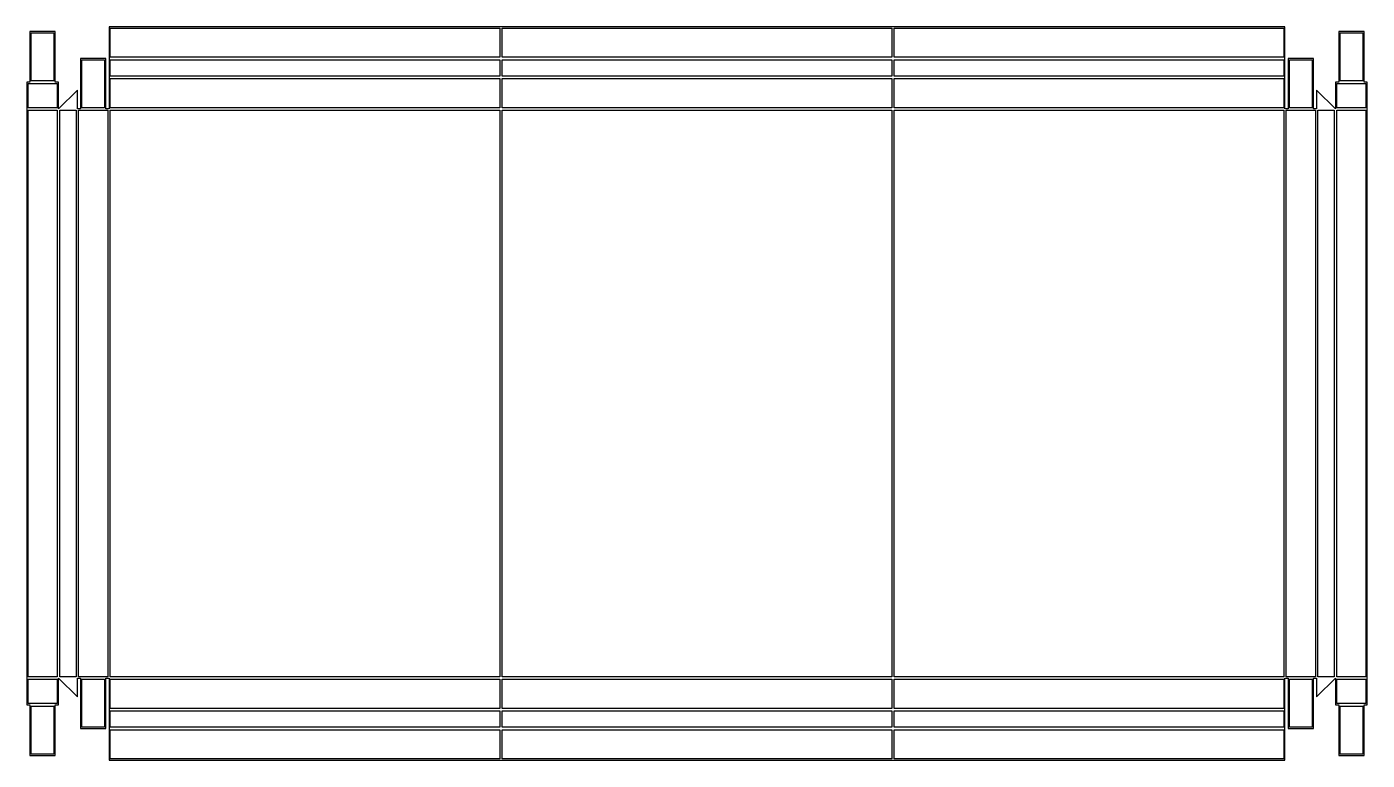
# Model space of a CAD drawing. Extents: x -60 to 46, y -30 to 28.
import ezdxf

# ---------------------------------------------------------------- set-up
doc = ezdxf.new("R2010")
doc.units = 0
doc.layers.get('0').update_dxf_attribs({"linetype": 'CONTINUOUS'})

msp = doc.modelspace()

# ---------------------------------------------------------------- linework, layer by layer
for points in [[(39.5, -23.5), (39.75, -23.5), (39.75, -27.5), (41.75, -27.5), (41.75, -23.5), (42, -23.5), (42, -25), (43.5, -23.5), (43.5, -25.6213), (43.75, -25.6213), (43.75, -29.6213), (45.75, -29.6213), (45.75, -25.6213), (46, -25.6213), (46, 23.6213), (45.75, 23.6213), (45.75, 27.6213), (43.75, 27.6213), (43.75, 23.6213), (43.5, 23.6213), (43.5, 21.5), (42, 23), (42, 21.5), (41.75, 21.5), (41.75, 25.5), (39.75, 25.5), (39.75, 21.5), (39.5, 21.5), (39.5, 28), (-53.5, 28), (-53.5, 21.5), (-53.75, 21.5), (-53.75, 25.5), (-55.75, 25.5), (-55.75, 21.5), (-56, 21.5), (-56, 23), (-57.5, 21.5), (-57.5, 23.6213), (-57.75, 23.6213), (-57.75, 27.6213), (-59.75, 27.6213), (-59.75, 23.6213), (-60, 23.6213), (-60, -25.6213), (-59.75, -25.6213), (-59.75, -29.6213), (-57.75, -29.6213), (-57.75, -25.6213), (-57.5, -25.6213), (-57.5, -23.5), (-56, -25), (-56, -23.5), (-55.75, -23.5), (-55.75, -27.5), (-53.75, -27.5), (-53.75, -23.5), (-53.5, -23.5), (-53.5, -30), (39.5, -30)], [(-53.4, 25.6), (-53.4, 27.9), (-22.6, 27.9), (-22.6, 25.6)], [(-22.4, 25.6), (-22.4, 27.9), (8.4, 27.9), (8.4, 25.6)], [(8.6, 25.6), (8.6, 27.9), (39.4, 27.9), (39.4, 25.6)], [(-59.65, 23.7213), (-59.65, 27.5213), (-57.85, 27.5213), (-57.85, 23.7213)], [(43.85, 23.7213), (43.85, 27.5213), (45.65, 27.5213), (45.65, 23.7213)], [(-55.65, 21.6), (-55.65, 25.4), (-53.85, 25.4), (-53.85, 21.6)], [(-53.4, 24.1), (-53.4, 25.4), (-22.6, 25.4), (-22.6, 24.1)], [(-22.4, 24.1), (-22.4, 25.4), (8.4, 25.4), (8.4, 24.1)], [(8.6, 24.1), (8.6, 25.4), (39.4, 25.4), (39.4, 24.1)], [(39.85, 21.6), (39.85, 25.4), (41.65, 25.4), (41.65, 21.6)], [(-59.9, 21.6), (-59.9, 23.5213), (-57.6, 23.5213), (-57.6, 21.6)], [(-53.4, 21.6), (-53.4, 23.9), (-22.6, 23.9), (-22.6, 21.6)], [(-22.4, 21.6), (-22.4, 23.9), (8.4, 23.9), (8.4, 21.6)], [(8.6, 21.6), (8.6, 23.9), (39.4, 23.9), (39.4, 21.6)], [(43.6, 21.6), (43.6, 23.5213), (45.9, 23.5213), (45.9, 21.6)], [(-59.9, -23.4), (-59.9, 21.4), (-57.6, 21.4), (-57.6, -23.4)], [(-57.4, -23.4), (-57.4, 21.4), (-56.1, 21.4), (-56.1, -23.4)], [(-55.9, -23.4), (-55.9, 21.4), (-53.6, 21.4), (-53.6, -23.4)], [(-53.4, -23.4), (-53.4, 21.4), (-22.6, 21.4), (-22.6, -23.4)], [(-22.4, -23.4), (-22.4, 21.4), (8.4, 21.4), (8.4, -23.4)], [(8.6, -23.4), (8.6, 21.4), (39.4, 21.4), (39.4, -23.4)], [(39.6, -23.4), (39.6, 21.4), (41.9, 21.4), (41.9, -23.4)], [(42.1, -23.4), (42.1, 21.4), (43.4, 21.4), (43.4, -23.4)], [(43.6, -23.4), (43.6, 21.4), (45.9, 21.4), (45.9, -23.4)], [(-59.9, -25.5213), (-59.9, -23.6), (-57.6, -23.6), (-57.6, -25.5213)], [(-55.65, -27.4), (-55.65, -23.6), (-53.85, -23.6), (-53.85, -27.4)], [(-53.4, -25.9), (-53.4, -23.6), (-22.6, -23.6), (-22.6, -25.9)], [(-22.4, -25.9), (-22.4, -23.6), (8.4, -23.6), (8.4, -25.9)], [(8.6, -25.9), (8.6, -23.6), (39.4, -23.6), (39.4, -25.9)], [(39.85, -27.4), (39.85, -23.6), (41.65, -23.6), (41.65, -27.4)], [(43.6, -25.5213), (43.6, -23.6), (45.9, -23.6), (45.9, -25.5213)], [(-59.65, -29.5213), (-59.65, -25.7213), (-57.85, -25.7213), (-57.85, -29.5213)], [(-53.4, -27.4), (-53.4, -26.1), (-22.6, -26.1), (-22.6, -27.4)], [(-22.4, -27.4), (-22.4, -26.1), (8.4, -26.1), (8.4, -27.4)], [(8.6, -27.4), (8.6, -26.1), (39.4, -26.1), (39.4, -27.4)], [(43.85, -29.5213), (43.85, -25.7213), (45.65, -25.7213), (45.65, -29.5213)], [(-53.4, -29.9), (-53.4, -27.6), (-22.6, -27.6), (-22.6, -29.9)], [(-22.4, -29.9), (-22.4, -27.6), (8.4, -27.6), (8.4, -29.9)], [(8.6, -29.9), (8.6, -27.6), (39.4, -27.6), (39.4, -29.9)]]:
    msp.add_lwpolyline(points, close=True)

doc.saveas('drawing.dxf')
